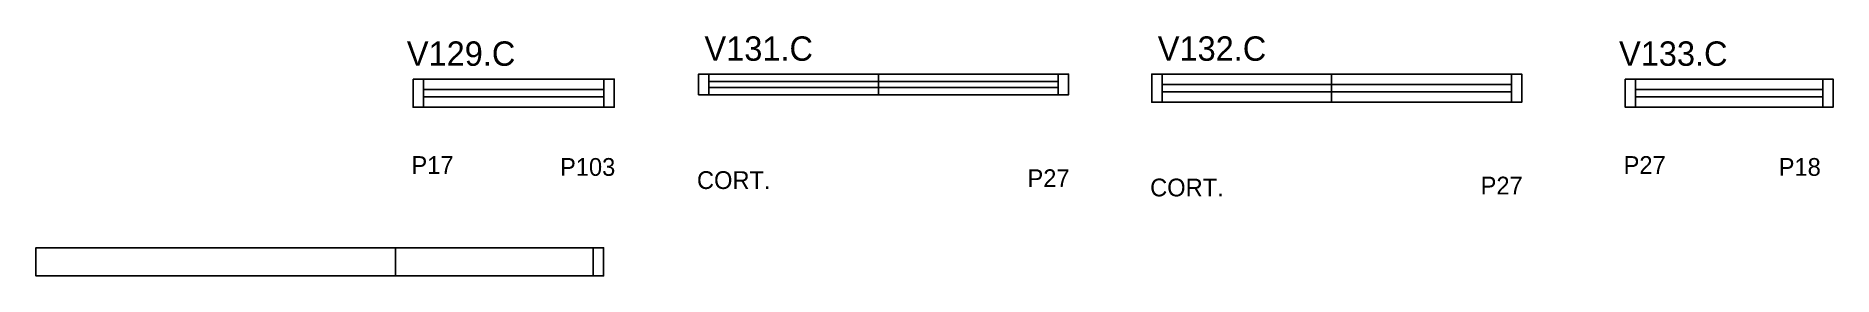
# Model space of a CAD drawing. Header units: metres. Extents: x 1673 to 2892, y 15950 to 16112.
import ezdxf

# ---------------------------------------------------------------- set-up
doc = ezdxf.new("R2010")
doc.units = ezdxf.units.M
for name, color, linetype in [('5', 7, 'Continuous'), ('NOMENCLATURA', 7, 'Continuous'), ('Painéis', 7, 'Continuous'), ('SARR_2.2x7', 7, 'Continuous'), ('SARR_EDITAR', 7, 'Continuous')]:
    doc.layers.add(name, color=color, linetype=linetype)

msp = doc.modelspace()

# ---------------------------------------------------------------- linework, layer by layer
at = {"layer": 'Painéis', "color": 7, "lineweight": 25}
for points in [[(1928.5, 16083.2), (1928.5, 16064.2), (2065, 16064.2), (2065, 16083.2), (1928.5, 16083.2)], [(2750.8, 16083.2), (2750.8, 16064.2), (2891.8, 16064.2), (2891.8, 16083.2), (2750.8, 16083.2)]]:
    msp.add_lwpolyline(points, dxfattribs=at)
for points in [[(2244.2, 16072.6), (2122.2, 16072.6), (2122.2, 16086.6), (2244.2, 16086.6)], [(2244.2, 16086.6), (2373.2, 16086.6), (2373.2, 16072.6), (2244.2, 16072.6)], [(2551.6, 16067.6), (2429.6, 16067.6), (2429.6, 16086.6), (2551.6, 16086.6)], [(2551.6, 16086.6), (2680.6, 16086.6), (2680.6, 16067.6), (2551.6, 16067.6)], [(1916.7, 15950.1), (1672.7, 15950.1), (1672.7, 15969.1), (1916.7, 15969.1)], [(1916.7, 15969.1), (2057.7, 15969.1), (2057.7, 15950.1), (1916.7, 15950.1)]]:
    msp.add_lwpolyline(points, close=True, dxfattribs=at)
at = {"layer": 'SARR_2.2x7', "color": 7, "lineweight": 25}
for p, q in [((1935.5, 16083.2), (1935.5, 16064.2)), ((2058, 16083.2), (2058, 16064.2)), ((2129.2, 16086.6), (2129.2, 16072.6)), ((2366.2, 16086.6), (2366.2, 16072.6)), ((2436.6, 16086.6), (2436.6, 16067.6)), ((2673.6, 16086.6), (2673.6, 16067.6)), ((2757.8, 16083.2), (2757.8, 16064.2)), ((2884.8, 16083.2), (2884.8, 16064.2)), ((2058, 16076.2), (1935.5, 16076.2)), ((1935.5, 16071.2), (2058, 16071.2)), ((2551.6, 16079.6), (2436.6, 16079.6)), ((2436.6, 16074.6), (2551.6, 16074.6)), ((2673.6, 16079.6), (2551.6, 16079.6)), ((2551.6, 16074.6), (2673.6, 16074.6)), ((2884.8, 16076.2), (2757.8, 16076.2)), ((2757.8, 16071.2), (2884.8, 16071.2)), ((2050.7, 15969.1), (2050.7, 15950.1))]:
    msp.add_line(p, q, dxfattribs=at)
at = {"layer": 'SARR_EDITAR', "color": 7, "lineweight": 25}
for p, q in [((2129.2, 16081.6), (2366.2, 16081.6)), ((2366.2, 16077.6), (2129.2, 16077.6))]:
    msp.add_line(p, q, dxfattribs=at)

# ---------------------------------------------------------------- texts
at = {"layer": '5', "color": 7, "lineweight": 25}
for s, p in [('P17', (1927.4, 16019.1)), ('P27', (2749.7, 16019.1)), ('P103', (2028.2, 16017.8)), ('CORT.', (2121.1, 16008.9)), ('P27', (2345.3, 16010.2)), ('P18', (2854.9, 16017.8)), ('CORT.', (2428.5, 16003.9)), ('P27', (2652.7, 16005.2))]:
    msp.add_text(s, height=12, dxfattribs=at).set_placement(p)
at = {"layer": 'NOMENCLATURA', "color": 7, "lineweight": 25}
for s, p in [('V129.C', (1924.3, 16092.2)), ('V131.C', (2126.2, 16095.6)), ('V132.C', (2433.7, 16095.6)), ('V133.C', (2746.6, 16092.2))]:
    msp.add_text(s, height=16.5, dxfattribs=at).set_placement(p)

doc.saveas('drawing.dxf')
